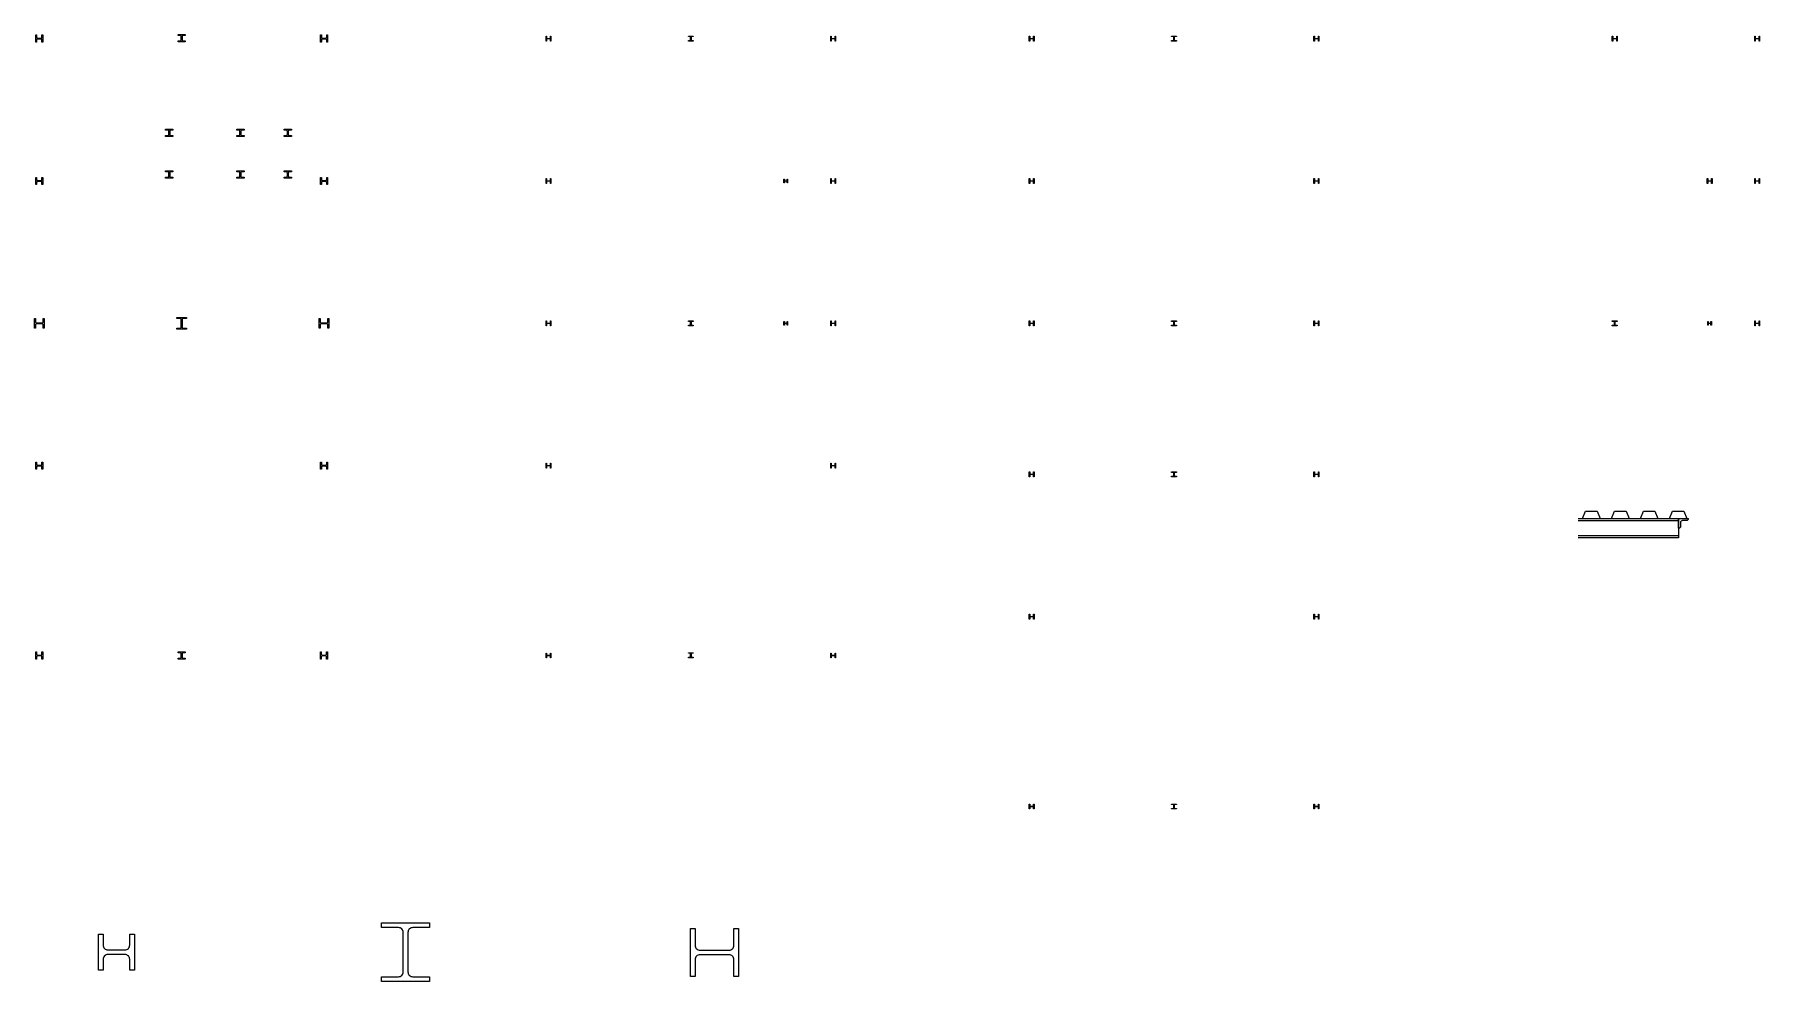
# Paper-space layout 'Layout1' of a CAD drawing. Extents: x 7654 to 80358, y 11905 to 51815.
import ezdxf

# ---------------------------------------------------------------- set-up
doc = ezdxf.new("R2010")
doc.units = 0
doc.header["$LTSCALE"] = 2500
doc.layers.add('STEEL', color=1, linetype='CONTINUOUS')

psp = doc.layouts.get("Layout1")

# ---------------------------------------------------------------- linework, layer by layer
at = {"layer": 'STEEL', "color": 0}
for p, q in [((72721, 31331), (76949, 31331)), ((76949, 30685), (72721, 30685))]:
    psp.add_line(p, q, dxfattribs=at)
for points in [[(8009, 51795), (8009, 51491), (7969, 51491), (7969, 51583, 0.414214), (7929, 51623), (7785, 51623, 0.414214), (7745, 51583), (7745, 51491), (7705, 51491), (7705, 51795), (7745, 51795), (7745, 51703, 0.414214), (7785, 51663), (7929, 51663, 0.414214), (7969, 51703), (7969, 51795)], [(14009, 51511), (13705, 51511), (13705, 51551), (13797, 51551, 0.414214), (13837, 51591), (13837, 51735, 0.414214), (13797, 51775), (13705, 51775), (13705, 51815), (14009, 51815), (14009, 51775), (13917, 51775, 0.414214), (13877, 51735), (13877, 51591, 0.414214), (13917, 51551), (14009, 51551)], [(20009, 51795), (20009, 51491), (19969, 51491), (19969, 51583, 0.414214), (19929, 51623), (19785, 51623, 0.414214), (19745, 51583), (19745, 51491), (19705, 51491), (19705, 51795), (19745, 51795), (19745, 51703, 0.414214), (19785, 51663), (19929, 51663, 0.414214), (19969, 51703), (19969, 51795)], [(29418, 51745), (29418, 51541), (29398, 51541), (29398, 51613, 0.414214), (29378, 51633), (29254, 51633, 0.414214), (29234, 51613), (29234, 51541), (29214, 51541), (29214, 51745), (29234, 51745), (29234, 51673, 0.414214), (29254, 51653), (29378, 51653, 0.414214), (29398, 51673), (29398, 51745)], [(35418, 51541), (35214, 51541), (35214, 51561), (35286, 51561, 0.414214), (35306, 51581), (35306, 51705, 0.414214), (35286, 51725), (35214, 51725), (35214, 51745), (35418, 51745), (35418, 51725), (35346, 51725, 0.414214), (35326, 51705), (35326, 51581, 0.414214), (35346, 51561), (35418, 51561)], [(41418, 51745), (41418, 51541), (41398, 51541), (41398, 51613, 0.414214), (41378, 51633), (41254, 51633, 0.414214), (41234, 51613), (41234, 51541), (41214, 51541), (41214, 51745), (41234, 51745), (41234, 51673, 0.414214), (41254, 51653), (41378, 51653, 0.414214), (41398, 51673), (41398, 51745)], [(49784, 51745), (49784, 51541), (49764, 51541), (49764, 51613, 0.414214), (49744, 51633), (49621, 51633, 0.414214), (49601, 51613), (49601, 51541), (49581, 51541), (49581, 51745), (49601, 51745), (49601, 51673, 0.414214), (49621, 51653), (49744, 51653, 0.414214), (49764, 51673), (49764, 51745)], [(55784, 51541), (55581, 51541), (55581, 51561), (55653, 51561, 0.414214), (55673, 51581), (55673, 51705, 0.414214), (55653, 51725), (55581, 51725), (55581, 51745), (55784, 51745), (55784, 51725), (55713, 51725, 0.414214), (55693, 51705), (55693, 51581, 0.414214), (55713, 51561), (55784, 51561)], [(61784, 51745), (61784, 51541), (61764, 51541), (61764, 51613, 0.414214), (61744, 51633), (61621, 51633, 0.414214), (61601, 51613), (61601, 51541), (61581, 51541), (61581, 51745), (61601, 51745), (61601, 51673, 0.414214), (61621, 51653), (61744, 51653, 0.414214), (61764, 51673), (61764, 51745)], [(74155, 51541), (74155, 51745), (74175, 51745), (74175, 51673, 0.414214), (74195, 51653), (74318, 51653, 0.414214), (74338, 51673), (74338, 51745), (74358, 51745), (74358, 51541), (74338, 51541), (74338, 51613, 0.414214), (74318, 51633), (74195, 51633, 0.414214), (74175, 51613), (74175, 51541)], [(80358, 51745), (80358, 51541), (80338, 51541), (80338, 51613, 0.414214), (80318, 51633), (80195, 51633, 0.414214), (80175, 51613), (80175, 51541), (80155, 51541), (80155, 51745), (80175, 51745), (80175, 51673, 0.414214), (80195, 51653), (80318, 51653, 0.414214), (80338, 51673), (80338, 51745)], [(13180, 47820), (13484, 47820), (13484, 47780), (13392, 47780, 0.414214), (13352, 47740), (13352, 47596, 0.414214), (13392, 47556), (13484, 47556), (13484, 47516), (13180, 47516), (13180, 47556), (13272, 47556, 0.414214), (13312, 47596), (13312, 47740, 0.414214), (13272, 47780), (13180, 47780)], [(16180, 47820), (16484, 47820), (16484, 47780), (16392, 47780, 0.414214), (16352, 47740), (16352, 47596, 0.414214), (16392, 47556), (16484, 47556), (16484, 47516), (16180, 47516), (16180, 47556), (16272, 47556, 0.414214), (16312, 47596), (16312, 47740, 0.414214), (16272, 47780), (16180, 47780)], [(18180, 47820), (18484, 47820), (18484, 47780), (18392, 47780, 0.414214), (18352, 47740), (18352, 47596, 0.414214), (18392, 47556), (18484, 47556), (18484, 47516), (18180, 47516), (18180, 47556), (18272, 47556, 0.414214), (18312, 47596), (18312, 47740, 0.414214), (18272, 47780), (18180, 47780)], [(13180, 46070), (13484, 46070), (13484, 46030), (13392, 46030, 0.414214), (13352, 45990), (13352, 45846, 0.414214), (13392, 45806), (13484, 45806), (13484, 45766), (13180, 45766), (13180, 45806), (13272, 45806, 0.414214), (13312, 45846), (13312, 45990, 0.414214), (13272, 46030), (13180, 46030)], [(16180, 46070), (16484, 46070), (16484, 46030), (16392, 46030, 0.414214), (16352, 45990), (16352, 45846, 0.414214), (16392, 45806), (16484, 45806), (16484, 45766), (16180, 45766), (16180, 45806), (16272, 45806, 0.414214), (16312, 45846), (16312, 45990, 0.414214), (16272, 46030), (16180, 46030)], [(18180, 46070), (18484, 46070), (18484, 46030), (18392, 46030, 0.414214), (18352, 45990), (18352, 45846, 0.414214), (18392, 45806), (18484, 45806), (18484, 45766), (18180, 45766), (18180, 45806), (18272, 45806, 0.414214), (18312, 45846), (18312, 45990, 0.414214), (18272, 46030), (18180, 46030)], [(8009, 45795), (8009, 45491), (7969, 45491), (7969, 45583, 0.414214), (7929, 45623), (7785, 45623, 0.414214), (7745, 45583), (7745, 45491), (7705, 45491), (7705, 45795), (7745, 45795), (7745, 45703, 0.414214), (7785, 45663), (7929, 45663, 0.414214), (7969, 45703), (7969, 45795)], [(20009, 45795), (20009, 45491), (19969, 45491), (19969, 45583, 0.414214), (19929, 45623), (19785, 45623, 0.414214), (19745, 45583), (19745, 45491), (19705, 45491), (19705, 45795), (19745, 45795), (19745, 45703, 0.414214), (19785, 45663), (19929, 45663, 0.414214), (19969, 45703), (19969, 45795)], [(29418, 45745), (29418, 45541), (29398, 45541), (29398, 45613, 0.414214), (29378, 45633), (29254, 45633, 0.414214), (29234, 45613), (29234, 45541), (29214, 45541), (29214, 45745), (29234, 45745), (29234, 45673, 0.414214), (29254, 45653), (29378, 45653, 0.414214), (29398, 45673), (29398, 45745)], [(39240, 45567), (39240, 45719), (39260, 45719), (39260, 45673, 0.414214), (39280, 45653), (39352, 45653, 0.414214), (39372, 45673), (39372, 45719), (39392, 45719), (39392, 45567), (39372, 45567), (39372, 45613, 0.414214), (39352, 45633), (39280, 45633, 0.414214), (39260, 45613), (39260, 45567)], [(41418, 45745), (41418, 45541), (41398, 45541), (41398, 45613, 0.414214), (41378, 45633), (41254, 45633, 0.414214), (41234, 45613), (41234, 45541), (41214, 45541), (41214, 45745), (41234, 45745), (41234, 45673, 0.414214), (41254, 45653), (41378, 45653, 0.414214), (41398, 45673), (41398, 45745)], [(49784, 45745), (49784, 45541), (49764, 45541), (49764, 45613, 0.414214), (49744, 45633), (49621, 45633, 0.414214), (49601, 45613), (49601, 45541), (49581, 45541), (49581, 45745), (49601, 45745), (49601, 45673, 0.414214), (49621, 45653), (49744, 45653, 0.414214), (49764, 45673), (49764, 45745)], [(61784, 45745), (61784, 45541), (61764, 45541), (61764, 45613, 0.414214), (61744, 45633), (61621, 45633, 0.414214), (61601, 45613), (61601, 45541), (61581, 45541), (61581, 45745), (61601, 45745), (61601, 45673, 0.414214), (61621, 45653), (61744, 45653, 0.414214), (61764, 45673), (61764, 45745)], [(78358, 45745), (78358, 45541), (78338, 45541), (78338, 45613, 0.414214), (78318, 45633), (78195, 45633, 0.414214), (78175, 45613), (78175, 45541), (78155, 45541), (78155, 45745), (78175, 45745), (78175, 45673, 0.414214), (78195, 45653), (78318, 45653, 0.414214), (78338, 45673), (78338, 45745)], [(80358, 45745), (80358, 45541), (80338, 45541), (80338, 45613, 0.414214), (80318, 45633), (80195, 45633, 0.414214), (80175, 45613), (80175, 45541), (80155, 45541), (80155, 45745), (80175, 45745), (80175, 45673, 0.414214), (80195, 45653), (80318, 45653, 0.414214), (80338, 45673), (80338, 45745)], [(7654, 39440), (7654, 39846), (7694, 39846), (7694, 39703, 0.414214), (7734, 39663), (7980, 39663, 0.414214), (8020, 39703), (8020, 39846), (8060, 39846), (8060, 39440), (8020, 39440), (8020, 39583, 0.414214), (7980, 39623), (7734, 39623, 0.414214), (7694, 39583), (7694, 39440)], [(13655, 39890), (14059, 39890), (14059, 39850), (13917, 39850, 0.414214), (13877, 39810), (13877, 39476, 0.414214), (13917, 39436), (14059, 39436), (14059, 39396), (13655, 39396), (13655, 39436), (13797, 39436, 0.414214), (13837, 39476), (13837, 39810, 0.414214), (13797, 39850), (13655, 39850)], [(19654, 39440), (19654, 39846), (19694, 39846), (19694, 39703, 0.414214), (19734, 39663), (19980, 39663, 0.414214), (20020, 39703), (20020, 39846), (20060, 39846), (20060, 39440), (20020, 39440), (20020, 39583, 0.414214), (19980, 39623), (19734, 39623, 0.414214), (19694, 39583), (19694, 39440)], [(29214, 39541), (29214, 39745), (29234, 39745), (29234, 39673, 0.414214), (29254, 39653), (29378, 39653, 0.414214), (29398, 39673), (29398, 39745), (29418, 39745), (29418, 39541), (29398, 39541), (29398, 39613, 0.414214), (29378, 39633), (29254, 39633, 0.414214), (29234, 39613), (29234, 39541)], [(35418, 39541), (35214, 39541), (35214, 39561), (35286, 39561, 0.414214), (35306, 39581), (35306, 39705, 0.414214), (35286, 39725), (35214, 39725), (35214, 39745), (35418, 39745), (35418, 39725), (35346, 39725, 0.414214), (35326, 39705), (35326, 39581, 0.414214), (35346, 39561), (35418, 39561)], [(39240, 39567), (39240, 39719), (39260, 39719), (39260, 39673, 0.414214), (39280, 39653), (39352, 39653, 0.414214), (39372, 39673), (39372, 39719), (39392, 39719), (39392, 39567), (39372, 39567), (39372, 39613, 0.414214), (39352, 39633), (39280, 39633, 0.414214), (39260, 39613), (39260, 39567)], [(41214, 39541), (41214, 39745), (41234, 39745), (41234, 39673, 0.414214), (41254, 39653), (41378, 39653, 0.414214), (41398, 39673), (41398, 39745), (41418, 39745), (41418, 39541), (41398, 39541), (41398, 39613, 0.414214), (41378, 39633), (41254, 39633, 0.414214), (41234, 39613), (41234, 39541)], [(49581, 39542), (49581, 39745), (49601, 39745), (49601, 39673, 0.414214), (49621, 39653), (49744, 39653, 0.414214), (49764, 39673), (49764, 39745), (49784, 39745), (49784, 39542), (49764, 39542), (49764, 39613, 0.414214), (49744, 39633), (49621, 39633, 0.414214), (49601, 39613), (49601, 39542)], [(55784, 39541), (55581, 39541), (55581, 39561), (55653, 39561, 0.414214), (55673, 39581), (55673, 39705, 0.414214), (55653, 39725), (55581, 39725), (55581, 39745), (55784, 39745), (55784, 39725), (55713, 39725, 0.414214), (55693, 39705), (55693, 39581, 0.414214), (55713, 39561), (55784, 39561)], [(61581, 39541), (61581, 39745), (61601, 39745), (61601, 39673, 0.414214), (61621, 39653), (61744, 39653, 0.414214), (61764, 39673), (61764, 39745), (61784, 39745), (61784, 39541), (61764, 39541), (61764, 39613, 0.414214), (61744, 39633), (61621, 39633, 0.414214), (61601, 39613), (61601, 39541)], [(74358, 39541), (74155, 39541), (74155, 39561), (74226, 39561, 0.414214), (74246, 39581), (74246, 39705, 0.414214), (74226, 39725), (74155, 39725), (74155, 39745), (74358, 39745), (74358, 39725), (74286, 39725, 0.414214), (74266, 39705), (74266, 39581, 0.414214), (74286, 39561), (74358, 39561)], [(78180, 39567), (78180, 39719), (78200, 39719), (78200, 39673, 0.414214), (78220, 39653), (78292, 39653, 0.414214), (78312, 39673), (78312, 39719), (78332, 39719), (78332, 39567), (78312, 39567), (78312, 39613, 0.414214), (78292, 39633), (78220, 39633, 0.414214), (78200, 39613), (78200, 39567)], [(80155, 39541), (80155, 39745), (80175, 39745), (80175, 39673, 0.414214), (80195, 39653), (80318, 39653, 0.414214), (80338, 39673), (80338, 39745), (80358, 39745), (80358, 39541), (80338, 39541), (80338, 39613, 0.414214), (80318, 39633), (80195, 39633, 0.414214), (80175, 39613), (80175, 39541)], [(8009, 33795), (8009, 33491), (7969, 33491), (7969, 33583, 0.414214), (7929, 33623), (7785, 33623, 0.414214), (7745, 33583), (7745, 33491), (7705, 33491), (7705, 33795), (7745, 33795), (7745, 33703, 0.414214), (7785, 33663), (7929, 33663, 0.414214), (7969, 33703), (7969, 33795)], [(20009, 33795), (20009, 33491), (19969, 33491), (19969, 33583, 0.414214), (19929, 33623), (19785, 33623, 0.414214), (19745, 33583), (19745, 33491), (19705, 33491), (19705, 33795), (19745, 33795), (19745, 33703, 0.414214), (19785, 33663), (19929, 33663, 0.414214), (19969, 33703), (19969, 33795)], [(29418, 33745), (29418, 33541), (29398, 33541), (29398, 33613, 0.414214), (29378, 33633), (29254, 33633, 0.414214), (29234, 33613), (29234, 33541), (29214, 33541), (29214, 33745), (29234, 33745), (29234, 33673, 0.414214), (29254, 33653), (29378, 33653, 0.414214), (29398, 33673), (29398, 33745)], [(41418, 33745), (41418, 33541), (41398, 33541), (41398, 33613, 0.414214), (41378, 33633), (41254, 33633, 0.414214), (41234, 33613), (41234, 33541), (41214, 33541), (41214, 33745), (41234, 33745), (41234, 33673, 0.414214), (41254, 33653), (41378, 33653, 0.414214), (41398, 33673), (41398, 33745)], [(49581, 33179), (49581, 33383), (49601, 33383), (49601, 33311, 0.414214), (49621, 33291), (49744, 33291, 0.414214), (49764, 33311), (49764, 33383), (49784, 33383), (49784, 33179), (49764, 33179), (49764, 33251, 0.414214), (49744, 33271), (49621, 33271, 0.414214), (49601, 33251), (49601, 33179)], [(55784, 33179), (55581, 33179), (55581, 33199), (55653, 33199, 0.414214), (55673, 33219), (55673, 33342, 0.414214), (55653, 33362), (55581, 33362), (55581, 33382), (55784, 33382), (55784, 33362), (55713, 33362, 0.414214), (55693, 33342), (55693, 33219, 0.414214), (55713, 33199), (55784, 33199)], [(61581, 33179), (61581, 33382), (61601, 33382), (61601, 33311, 0.414214), (61621, 33291), (61744, 33291, 0.414214), (61764, 33311), (61764, 33382), (61784, 33382), (61784, 33179), (61764, 33179), (61764, 33251, 0.414214), (61744, 33271), (61621, 33271, 0.414214), (61601, 33251), (61601, 33179)], [(76949, 31411), (77355, 31411), (77355, 31411, -0.414214), (77275, 31331), (77109, 31331, 0.414214), (77029, 31251), (77029, 31085, -0.414214), (76949, 31005), (76949, 31005)], [(49784, 27382), (49784, 27179), (49764, 27179), (49764, 27251, 0.414214), (49744, 27271), (49621, 27271, 0.414214), (49601, 27251), (49601, 27179), (49581, 27179), (49581, 27382), (49601, 27382), (49601, 27311, 0.414214), (49621, 27291), (49744, 27291, 0.414214), (49764, 27311), (49764, 27382)], [(61784, 27382), (61784, 27179), (61764, 27179), (61764, 27251, 0.414214), (61744, 27271), (61621, 27271, 0.414214), (61601, 27251), (61601, 27179), (61581, 27179), (61581, 27382), (61601, 27382), (61601, 27311, 0.414214), (61621, 27291), (61744, 27291, 0.414214), (61764, 27311), (61764, 27382)], [(8009, 25795), (8009, 25491), (7969, 25491), (7969, 25583, 0.414214), (7929, 25623), (7785, 25623, 0.414214), (7745, 25583), (7745, 25491), (7705, 25491), (7705, 25795), (7745, 25795), (7745, 25703, 0.414214), (7785, 25663), (7929, 25663, 0.414214), (7969, 25703), (7969, 25795)], [(14009, 25491), (13705, 25491), (13705, 25531), (13797, 25531, 0.414214), (13837, 25571), (13837, 25715, 0.414214), (13797, 25755), (13705, 25755), (13705, 25795), (14009, 25795), (14009, 25755), (13917, 25755, 0.414214), (13877, 25715), (13877, 25571, 0.414214), (13917, 25531), (14009, 25531)], [(20005, 25795), (20005, 25491), (19965, 25491), (19965, 25583, 0.414214), (19925, 25623), (19781, 25623, 0.414214), (19741, 25583), (19741, 25491), (19701, 25491), (19701, 25795), (19741, 25795), (19741, 25703, 0.414214), (19781, 25663), (19925, 25663, 0.414214), (19965, 25703), (19965, 25795)], [(29418, 25745), (29418, 25541), (29398, 25541), (29398, 25613, 0.414214), (29378, 25633), (29254, 25633, 0.414214), (29234, 25613), (29234, 25541), (29214, 25541), (29214, 25745), (29234, 25745), (29234, 25673, 0.414214), (29254, 25653), (29378, 25653, 0.414214), (29398, 25673), (29398, 25745)], [(35418, 25551), (35214, 25551), (35214, 25571), (35286, 25571, 0.414214), (35306, 25591), (35306, 25715, 0.414214), (35286, 25735), (35214, 25735), (35214, 25755), (35418, 25755), (35418, 25735), (35346, 25735, 0.414214), (35326, 25715), (35326, 25591, 0.414214), (35346, 25571), (35418, 25571)], [(41418, 25745), (41418, 25541), (41398, 25541), (41398, 25613, 0.414214), (41378, 25633), (41254, 25633, 0.414214), (41234, 25613), (41234, 25541), (41214, 25541), (41214, 25745), (41234, 25745), (41234, 25673, 0.414214), (41254, 25653), (41378, 25653, 0.414214), (41398, 25673), (41398, 25745)], [(49784, 19382), (49784, 19179), (49764, 19179), (49764, 19251, 0.414214), (49744, 19271), (49621, 19271, 0.414214), (49601, 19251), (49601, 19179), (49581, 19179), (49581, 19382), (49601, 19382), (49601, 19311, 0.414214), (49621, 19291), (49744, 19291, 0.414214), (49764, 19311), (49764, 19382)], [(55784, 19179), (55581, 19179), (55581, 19199), (55653, 19199, 0.414214), (55673, 19219), (55673, 19342, 0.414214), (55653, 19362), (55581, 19362), (55581, 19382), (55784, 19382), (55784, 19362), (55713, 19362, 0.414214), (55693, 19342), (55693, 19219, 0.414214), (55713, 19199), (55784, 19199)], [(61784, 19382), (61784, 19179), (61764, 19179), (61764, 19251, 0.414214), (61744, 19271), (61621, 19271, 0.414214), (61601, 19251), (61601, 19179), (61581, 19179), (61581, 19382), (61601, 19382), (61601, 19311, 0.414214), (61621, 19291), (61744, 19291, 0.414214), (61764, 19311), (61764, 19382)], [(10346, 12380), (10346, 13901), (10546, 13901), (10546, 13440, 0.414214), (10746, 13240), (11468, 13240, 0.414214), (11668, 13440), (11668, 13901), (11868, 13901), (11868, 12380), (11668, 12380), (11668, 12840, 0.414214), (11468, 13040), (10746, 13040, 0.414214), (10546, 12840), (10546, 12380)], [(22282, 14376), (24304, 14376), (24304, 14176), (23593, 14176, 0.414214), (23393, 13976), (23393, 12305, 0.414214), (23593, 12105), (24304, 12105), (24304, 11905), (22282, 11905), (22282, 12105), (22993, 12105, 0.414214), (23193, 12305), (23193, 13976, 0.414214), (22993, 14176), (22282, 14176)], [(35300, 12112), (35300, 14142), (35500, 14142), (35500, 13427, 0.414214), (35700, 13227), (36932, 13227, 0.414214), (37132, 13427), (37132, 14142), (37332, 14142), (37332, 12112), (37132, 12112), (37132, 12827, 0.414214), (36932, 13027), (35700, 13027, 0.414214), (35500, 12827), (35500, 12112)]]:
    psp.add_lwpolyline(points, format="xyb", close=True, dxfattribs=at)
for points in [[(72721, 31417), (72904, 31417), (73031, 31722), (73513, 31722), (73640, 31417), (74123, 31417), (74250, 31722), (74733, 31722), (74860, 31417), (75342, 31417), (75469, 31722), (75952, 31722), (76079, 31417), (76561, 31417), (76688, 31722), (77171, 31722), (77298, 31417), (77361, 31417)], [(72721, 31411), (76949, 31411), (76949, 30605), (72721, 30605)]]:
    psp.add_lwpolyline(points, dxfattribs=at)

doc.saveas('drawing.dxf')
